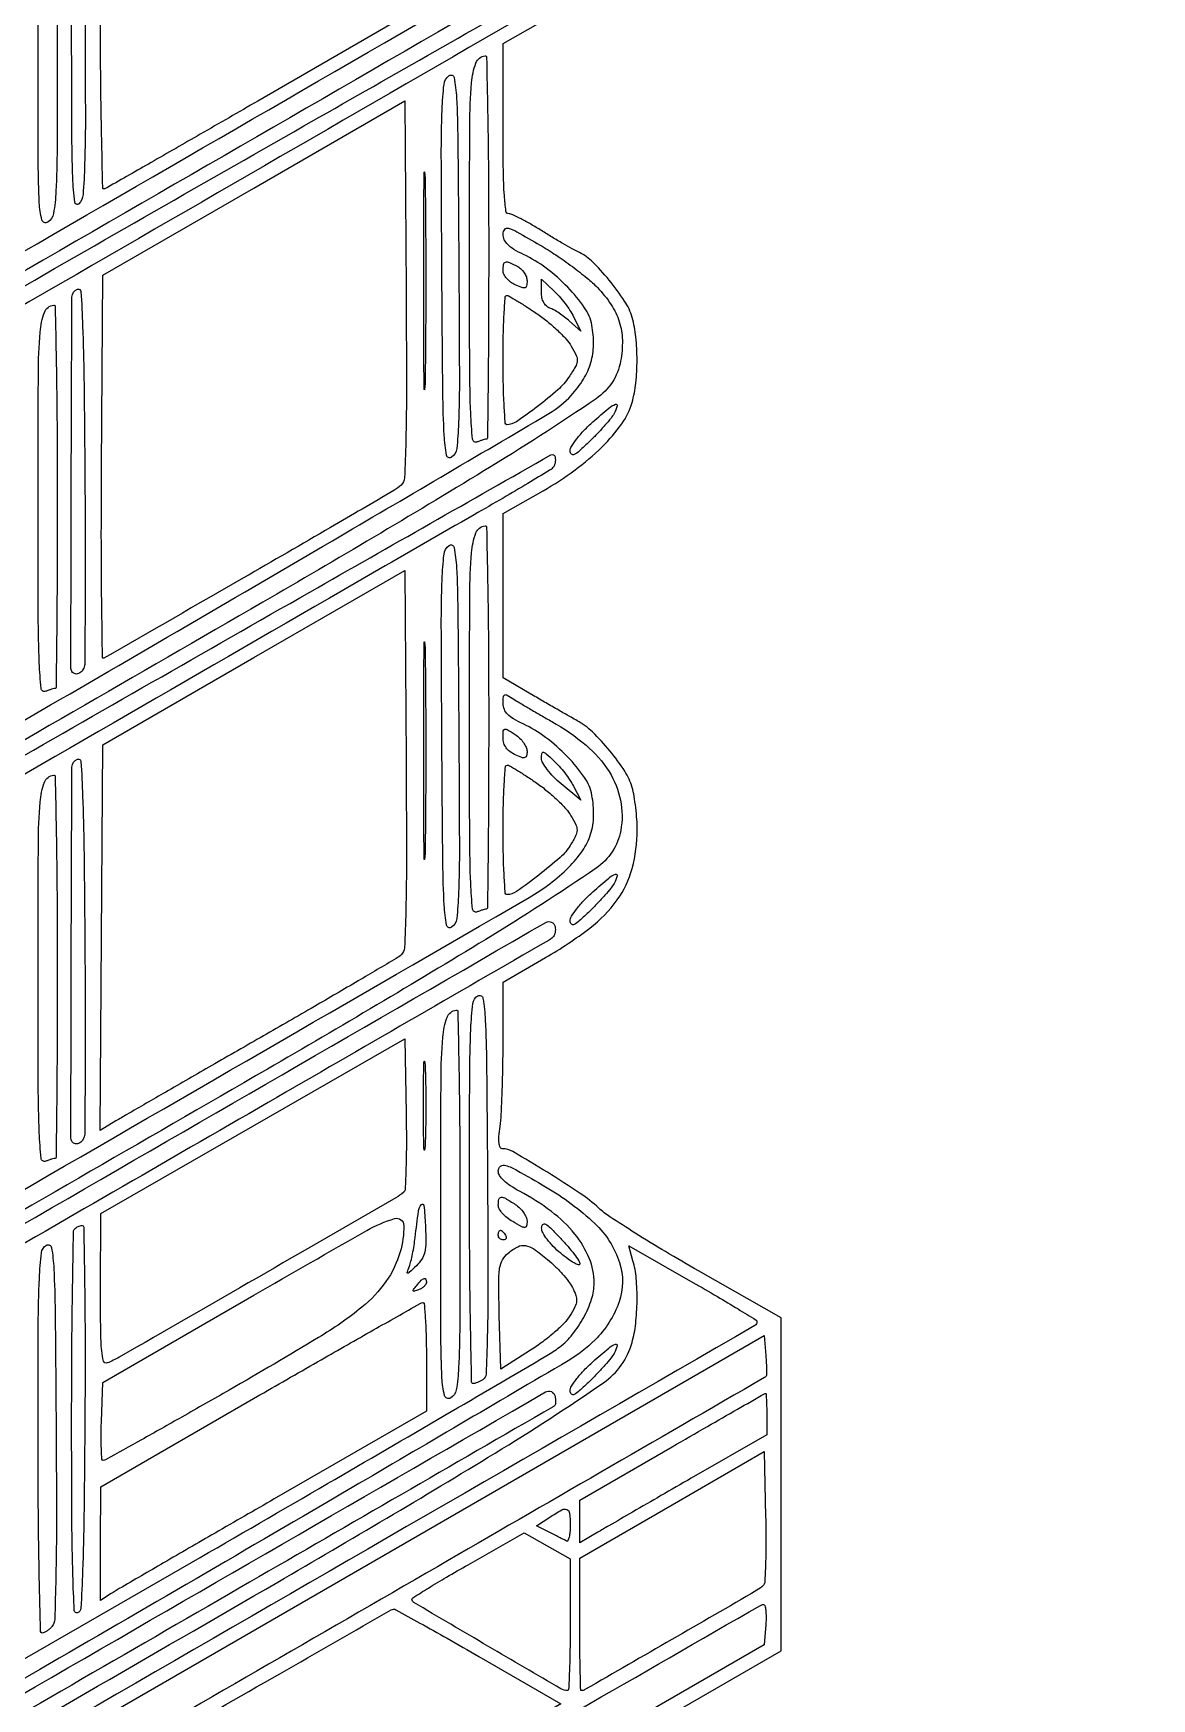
# Model space of a CAD drawing. Header units: millimetres. Extents: x -300689 to 10556, y -104928 to 107291.
# Drawn here: x -20600.46 to -20572.52, y 28104.81 to 28146.4 of the extents above; entities that cross this region are included whole.
import ezdxf

# ---------------------------------------------------------------- set-up
doc = ezdxf.new("R2010")
doc.units = ezdxf.units.MM
doc.layers.add('Слой1', color=7, linetype='Continuous')

msp = doc.modelspace()

# ---------------------------------------------------------------- linework, layer by layer
for points in [[(-20641.117, 28080.8086, 0.020593), (-20640.5576, 28081.0997, 0.00005), (-20632.7293, 28085.5928, 0.000326), (-20623.9081, 28090.6647, 0.000203), (-20613.5722, 28096.622, 0.000241), (-20594.3498, 28107.724, 0.005611), (-20588.9236, 28110.9432, 0.014645), (-20586.2123, 28112.704, 0.175448), (-20585.5005, 28113.7048, 0.040251), (-20585.409, 28114.1798, 0.024521), (-20585.3742, 28114.7505, 0.024626), (-20585.3952, 28115.3106, 0.048201), (-20585.4763, 28115.7491), (-20585.5839, 28116.1243), (-20583.9828, 28115.2094, -0.002778), (-20583.3687, 28114.854, -0.004501), (-20582.8509, 28114.5442, -0.000966), (-20582.4012, 28114.2683, -0.246265), (-20582.3782, 28114.2295, -0.282169), (-20582.4325, 28114.1294, -0.000002), (-20613.3603, 28096.2746, -0.000003), (-20644.2434, 28078.4459, -0.131641)], [(-20587.7542, 28175.7718, 0.000003), (-20607.9888, 28187.4736, 0.000096)], [(-20638.4823, 28147.8892, -0.001266), (-20641.5548, 28146.1271, -0.004672), (-20643.5088, 28145.0372, -0.001768), (-20644.9459, 28144.2597, -0.259879), (-20645.129, 28144.2627, 0.000291), (-20645.2752, 28144.3472), (-20650.6471, 28147.4477, 0.000002), (-20656.6119, 28150.8904, 0.000001), (-20663.6617, 28154.9592, -0.000248)], [(-20689.8745, 28164.198, -0.000006), (-20683.9242, 28160.766, -0.000031), (-20677.169, 28156.8691, -0.000019), (-20669.2829, 28152.3188, -0.000392), (-20659.5043, 28146.6657, -0.001527), (-20653.4663, 28143.1442, -0.000198), (-20648.9385, 28140.4824, -0.265741), (-20648.8415, 28140.3128, -0.023898), (-20648.8454, 28140.2323, -0.038107), (-20648.8571, 28140.1645, -0.044584), (-20648.8741, 28140.116, -0.294239), (-20648.8947, 28140.1028, -0.131394), (-20648.9355, 28140.1137, -0.000002), (-20655.0642, 28143.6439, -0.000172), (-20661.8146, 28147.5352, -0.000103), (-20669.8228, 28152.1575, 0.000222)], [(-20638.4022, 28200.4957, 0.000038), (-20664.8129, 28185.2223, 0.00002), (-20691.5301, 28169.7674, 0.057545)], [(-20641.6559, 28129.088, 0.015184), (-20639.3331, 28130.3393, 0.000062), (-20613.9332, 28145.0376, 0.000017), (-20587.7607, 28160.1886, 0.057807)], [(-20587.479, 28176.4944, 0.00006), (-20608.4934, 28188.6186, 0.00002), (-20629.8769, 28200.9513, 0.131525)], [(-20587.4386, 28159.8724, -0.000019), (-20614.101, 28144.4771, -0.000018), (-20640.7724, 28129.0791, -0.037469)], [(-20639.2337, 28199.1302, -0.000008), (-20646.5784, 28194.8909, -0.000025)], [(-20650.8381, 28147.1502, -0.000004), (-20645.423, 28144.0159, -0.063314)], [(-20608.3335, 28188.1395, -0.000029), (-20587.4622, 28176.0771, -0.036454)], [(-20690.9627, 28169.7627, -0.000044), (-20664.2631, 28185.1528, -0.000051), (-20637.6339, 28200.4955, -0.049234)], [(-20690.1541, 28165.2161, 0.000032), (-20669.1298, 28153.0994, 0.000025), (-20647.999, 28140.9245, 0.038391), (-20647.2128, 28140.5486, 0.059118), (-20646.0825, 28140.2587, 0.03457), (-20644.6855, 28140.1693, 0.034553), (-20643.2877, 28140.2734, 0.058482), (-20642.1545, 28140.5752, 0.035846), (-20641.7213, 28140.7838, 0.00005), (-20633.8271, 28145.3087, 0.000426), (-20624.984, 28150.3889, 0.000263)], [(-20642.188, 28117.1251, 0.033948), (-20640.57, 28117.9185, 0.000061), (-20614.4214, 28133.0256, 0.000034), (-20587.9596, 28148.3204, 0.060489)], [(-20587.8835, 28147.8585, -0.0001), (-20614.1941, 28132.6656, -0.00011), (-20640.4408, 28117.5242, -0.054629), (-20642.196, 28116.7532, -0.05057)], [(-20641.0216, 28094.2317, 0.000069), (-20614.6214, 28109.4782, 0.000052), (-20588.0699, 28124.8206, 0.063882), (-20587.0857, 28125.5713, 0.047207), (-20586.7399, 28125.9842, 0.072881), (-20586.5347, 28126.4011, 0.073921), (-20586.4595, 28126.855, 0.050073), (-20586.5032, 28127.3783, 0.106814), (-20586.687, 28127.8175, 0.039745), (-20587.1145, 28128.337, 0.038967), (-20587.6588, 28128.8192, 0.053662), (-20588.2188, 28129.1548, -0.02333), (-20588.4608, 28129.2805, -0.068096), (-20588.6089, 28129.3959, -0.098163), (-20588.6895, 28129.5198, -0.092923), (-20588.7189, 28129.6675, -0.018558), (-20588.7145, 28129.8377, -0.288846), (-20588.6818, 28129.8829, -0.231594), (-20588.6206, 28129.8785, -0.012747), (-20588.4525, 28129.7747, 0.009235), (-20588.3055, 28129.6825, 0.002331), (-20588.0628, 28129.538, 0.002378), (-20587.7839, 28129.3755, 0.002398), (-20587.5043, 28129.2162, -0.046485), (-20586.65, 28128.624, -0.077097), (-20586.0745, 28127.965, -0.091508), (-20585.788, 28127.2506, -0.096399), (-20585.7829, 28126.4946, -0.198904), (-20586.3967, 28125.5539, -0.013311), (-20589.1549, 28123.7729, -0.005623), (-20594.6106, 28120.5358, -0.000255), (-20613.4524, 28109.6539, -0.000054), (-20623.6143, 28103.7934, -0.000086)], [(-20644.2507, 28070.0039, 0.000011), (-20635.0942, 28075.2642, 0.000299)], [(-20612.9903, 28087.9961), (-20581.7759, 28106.0089), (-20581.7759, 28110.1665), (-20581.7759, 28114.324), (-20583.8418, 28115.4982, -0.005044), (-20584.6635, 28115.9762, -0.006113), (-20585.4239, 28116.4417, -0.005231), (-20586.054, 28116.8472, -0.041412), (-20586.3268, 28117.0612, 0.039546), (-20586.7921, 28117.429, 0.009648), (-20587.6158, 28117.9576, 0.005393), (-20588.4764, 28118.474, 0.1332), (-20588.7417, 28118.546, -0.297315), (-20588.7951, 28118.5808, -0.078565), (-20588.8224, 28118.6842, -0.044408), (-20588.8245, 28118.8545, -0.01498), (-20588.7982, 28119.1016, 0.020416), (-20588.7686, 28119.4103, 0.004496), (-20588.7444, 28119.9421, 0.00467), (-20588.7276, 28120.5578, 0.004476), (-20588.722, 28121.1825), (-20588.722, 28122.7078), (-20587.6603, 28123.3206, 0.031801), (-20586.5581, 28124.0538, 0.074501), (-20585.8698, 28124.7615, 0.090313), (-20585.497, 28125.5481, 0.065711), (-20585.3701, 28126.51, 0.017717), (-20585.3794, 28126.773, 0.012359), (-20585.4077, 28127.0685, 0.012486), (-20585.449, 28127.3509, 0.025159), (-20585.4982, 28127.5705, 0.077027), (-20585.6808, 28127.9743, 0.027649), (-20586.0556, 28128.4844, 0.027897), (-20586.4895, 28128.9552, 0.067266), (-20586.8698, 28129.236, -0.003836), (-20587.0219, 28129.3209, -0.000758), (-20587.2931, 28129.4757, -0.000803), (-20587.6085, 28129.6569, -0.000746), (-20587.9311, 28129.8437), (-20588.722, 28130.3031), (-20588.7212, 28132.3586), (-20588.7204, 28134.4142), (-20587.7225, 28134.98, 0.029554), (-20586.9229, 28135.498, 0.036717), (-20586.2494, 28136.0738, 0.041299), (-20585.7532, 28136.6541, 0.088758), (-20585.4991, 28137.1828, 0.041125), (-20585.406, 28137.6706, 0.026507), (-20585.3753, 28138.2456, 0.026515), (-20585.4055, 28138.8202, 0.041333), (-20585.4982, 28139.3069, 0.078358), (-20585.6847, 28139.7164, 0.026921), (-20586.0734, 28140.2413, 0.026556), (-20586.5125, 28140.7179, 0.08818), (-20586.8635, 28140.9567, -0.021419), (-20586.9967, 28141.0235, -0.004298), (-20587.2277, 28141.1544, -0.004534), (-20587.494, 28141.3117, -0.004219), (-20587.7639, 28141.4775, 0.008973), (-20588.0271, 28141.6358, 0.011798), (-20588.2731, 28141.7701, 0.009366), (-20588.4818, 28141.8729, 0.102273), (-20588.5723, 28141.8945, -0.36663), (-20588.6499, 28141.9645, -0.016115), (-20588.6896, 28142.3539, -0.014386), (-20588.7147, 28142.968, -0.003154), (-20588.7207, 28144.0249), (-20588.7195, 28146.1507), (-20587.7926, 28146.6778, 0.022666)], [(-20614.4704, 28121.2775, 0.00027), (-20600.7547, 28129.2073, 0.00131), (-20592.9872, 28133.731, 0.0005), (-20587.5763, 28136.9085, 0.075167), (-20587.0186, 28137.3613, 0.047015), (-20586.7134, 28137.7673, 0.066321), (-20586.5297, 28138.1804, 0.067295), (-20586.4622, 28138.6225, 0.050178), (-20586.5032, 28139.1148, 0.10631), (-20586.6851, 28139.5507, 0.040515), (-20587.1053, 28140.0618, 0.039345), (-20587.646, 28140.539, 0.050709), (-20588.2128, 28140.8812, -0.023143), (-20588.4533, 28141.0089, -0.062635), (-20588.6057, 28141.127, -0.090872), (-20588.6905, 28141.2496, -0.105036), (-20588.7206, 28141.3882, -0.166928), (-20588.6802, 28141.5078, -0.309846), (-20588.587, 28141.5381, -0.056714), (-20588.3785, 28141.4497, -0.003497), (-20587.7939, 28141.1141, -0.015464), (-20587.4018, 28140.8688, -0.012074), (-20586.9913, 28140.5794, -0.012252), (-20586.6219, 28140.291, -0.028918), (-20586.3651, 28140.0542, -0.045755), (-20586.0222, 28139.627, -0.069813), (-20585.8177, 28139.1987, -0.071547), (-20585.7419, 28138.7386, -0.050798), (-20585.7842, 28138.2166, -0.200212), (-20586.3953, 28137.2793, -0.01285), (-20589.1988, 28135.4738, -0.005552), (-20594.7247, 28132.1962, -0.000255), (-20613.6939, 28121.2406, -0.000178)], [(-20632.3126, 28098.7802, -0.000017), (-20639.9855, 28094.3601, -0.004304)], [(-20601.0992, 28105.5631), (-20596.5064, 28108.2138, 0.000576), (-20593.1044, 28110.1825, 0.000895), (-20590.1751, 28111.8891, 0.00025), (-20587.6267, 28113.3816, 0.030292), (-20587.3137, 28113.5916, 0.061077), (-20586.986, 28113.9115, 0.044711), (-20586.7047, 28114.3355, 0.045662), (-20586.5105, 28114.7879, 0.078684), (-20586.4466, 28115.1918, 0.098491), (-20586.5698, 28115.8114, 0.072482), (-20586.9291, 28116.4143, 0.060787), (-20587.5146, 28116.979, 0.039539), (-20588.3084, 28117.4842, -0.023882), (-20588.5345, 28117.6183, -0.043872), (-20588.702, 28117.7513, -0.056786), (-20588.8079, 28117.8774, -0.147369), (-20588.8418, 28117.9897, -0.231922), (-20588.783, 28118.1097, -0.250059), (-20588.6553, 28118.1315, -0.048183), (-20588.3732, 28118.0065, -0.003776), (-20587.659, 28117.5966, -0.056396), (-20586.43, 28116.6791, -0.126873), (-20585.8122, 28115.7034, -0.163926), (-20585.8249, 28114.7195, -0.113258), (-20586.4246, 28113.7701, -0.062515), (-20587.0978, 28113.251, -0.000587), (-20592.4933, 28110.083, -0.001307), (-20600.2981, 28105.5401, -0.000271), (-20614.0512, 28097.5929, -0.000408)]]:
    msp.add_lwpolyline(points, format="xyb")
for points in [[(-20587.5428, 28170.7018, -0.057339), (-20587.7977, 28170.5127, -0.000003), (-20614.0584, 28155.3474, -0.000001), (-20640.394, 28140.1392, -0.131676), (-20640.5297, 28140.1028, -0.308124), (-20640.5485, 28140.1156, -0.038086), (-20640.5639, 28140.1655, -0.034381), (-20640.5746, 28140.2344, -0.021374), (-20640.5781, 28140.3162, -0.267867), (-20640.3928, 28140.6371, -0.000021), (-20614.0238, 28155.8705, -0.000019), (-20587.6365, 28171.1116, -0.499387), (-20587.4231, 28171.0208, -0.094572), (-20587.4191, 28170.9454, -0.056028), (-20587.4412, 28170.8578, -0.053318), (-20587.4843, 28170.772, -0.061522)], [(-20587.5428, 28158.9682, -0.054869), (-20587.7752, 28158.7975, -0.000003), (-20613.9682, 28143.6666, -0.000004), (-20640.1, 28128.5715, -0.03642), (-20640.4893, 28128.3829, -0.260716), (-20640.5271, 28128.3879, -0.15312), (-20640.5545, 28128.4259, -0.081653), (-20640.5658, 28128.497, -0.038429), (-20640.5582, 28128.5901, -0.225813), (-20640.3001, 28128.9653, -0.000027), (-20613.9946, 28144.1651, -0.000022), (-20587.6479, 28159.3853, -0.501297), (-20587.4231, 28159.2888, -0.092231), (-20587.4191, 28159.2119, -0.056439), (-20587.4412, 28159.1235, -0.05404), (-20587.4843, 28159.0377, -0.06364)], [(-20591.1172, 28151.6276), (-20591.1172, 28146.865), (-20594.8491, 28144.7114, -0.000339), (-20596.287, 28143.883, -0.000545), (-20597.5142, 28143.1788, -0.000083), (-20598.6041, 28142.5552, -0.035324), (-20598.6814, 28142.5179, -0.522522), (-20598.7225, 28142.5451, -0.000478), (-20598.7523, 28143.8959, -0.003322), (-20598.7746, 28145.4322, -0.001967), (-20598.7818, 28147.2651), (-20598.7818, 28152.0521), (-20595.0393, 28154.2179, -0.000914), (-20593.5981, 28155.0485, -0.001482), (-20592.3698, 28155.7484, -0.000189), (-20591.2743, 28156.3679, -0.120176), (-20591.207, 28156.3869, -0.418789), (-20591.1702, 28156.3522, -0.000351), (-20591.1436, 28154.9902, -0.00295), (-20591.1237, 28153.4536, -0.001767)], [(-20599.3194, 28142.1487, -0.628984), (-20599.4244, 28142.1855, -0.017935), (-20599.4705, 28142.8023, -0.008784), (-20599.4954, 28143.9884, -0.000872), (-20599.5004, 28146.8336, -0.001287), (-20599.494, 28149.3028, -0.006323), (-20599.4692, 28150.6968, -0.003706), (-20599.4335, 28151.6399, -0.310328), (-20599.3507, 28151.7495, -0.494292), (-20599.2669, 28151.6926, -0.00445), (-20599.2253, 28150.8181, -0.006733), (-20599.1919, 28149.4908, -0.001268), (-20599.1697, 28147.0645, -0.001091), (-20599.1578, 28144.3954, -0.008174), (-20599.1757, 28143.1301, -0.011037), (-20599.2153, 28142.3755, -0.179596)], [(-20599.8597, 28146.5986, -0.000762), (-20599.8644, 28143.5306, -0.011421), (-20599.8921, 28142.4607, -0.029985), (-20599.9526, 28141.9062, -0.214166), (-20600.0992, 28141.6875, -0.506648), (-20600.2425, 28141.7446, -0.0506), (-20600.3082, 28142.1733, -0.012132), (-20600.3347, 28143.1643, -0.00062), (-20600.3387, 28146.3792, -0.001082), (-20600.3317, 28149.6106, -0.018452), (-20600.2879, 28150.6719, -0.067774), (-20600.1798, 28151.1708, -0.286772), (-20599.9495, 28151.3508, -0.439204), (-20599.9127, 28151.3183, -0.000354), (-20599.8861, 28149.9587, -0.002957), (-20599.8661, 28148.4238, -0.001768)], [(-20587.4832, 28147.2817, -0.065364), (-20587.6141, 28147.1813, -0.000001), (-20612.7375, 28132.663, -0.000029), (-20636.255, 28119.0745, -0.002283), (-20639.96, 28116.9566, -0.003841), (-20640.3735, 28116.7269, -0.082709), (-20640.5048, 28116.6812, -0.417636), (-20640.5586, 28116.7198, -0.078356), (-20640.5588, 28116.8543, -0.224815), (-20640.4036, 28117.0822, -0.000246), (-20635.1775, 28120.1485, -0.0014), (-20627.7376, 28124.4808, -0.000258), (-20613.9914, 28132.4243, -0.000315), (-20601.6661, 28139.5279, -0.001101), (-20593.6987, 28144.0898, -0.000085), (-20587.527, 28147.6042, -0.501293), (-20587.4234, 28147.5589, -0.059959), (-20587.4151, 28147.484, -0.05073), (-20587.424, 28147.4048, -0.053032), (-20587.4476, 28147.3333, -0.090503)], [(-20589.0813, 28141.0609, -0.00098), (-20589.0849, 28139.224, -0.001634), (-20589.096, 28137.6776, -0.000108), (-20589.1108, 28136.2908, -0.411029), (-20589.1314, 28136.2705, 0.065182), (-20589.1611, 28136.2666, 0.008575), (-20589.2224, 28136.2491, 0.009838), (-20589.2947, 28136.2256, 0.008099), (-20589.3709, 28136.1978, -0.494856), (-20589.4847, 28136.268, -0.014751), (-20589.5297, 28136.9129, -0.009135), (-20589.5553, 28138.0855, -0.000892), (-20589.5603, 28140.9183, -0.001096), (-20589.5533, 28144.1169, -0.018629), (-20589.5095, 28145.1686, -0.068582), (-20589.4012, 28145.6627, -0.285696), (-20589.1711, 28145.8418, -0.439243), (-20589.1343, 28145.8094, -0.00035), (-20589.1077, 28144.4413, -0.002939), (-20589.0877, 28142.8971, -0.001757)], [(-20590.0078, 28135.8162, -0.553628), (-20590.1343, 28135.8665, -0.032141), (-20590.1932, 28136.3683, -0.010749), (-20590.2263, 28137.4311, -0.000745), (-20590.2505, 28140.4269, -0.000877), (-20590.2647, 28143.3412, -0.009901), (-20590.2454, 28144.4964, -0.019536), (-20590.1975, 28145.1296, -0.208796), (-20590.0709, 28145.3475, -0.553628), (-20589.9444, 28145.2972, -0.032141), (-20589.8855, 28144.7954, -0.010749), (-20589.8525, 28143.7326, -0.000745), (-20589.8282, 28140.7367, -0.000877), (-20589.814, 28137.8224, -0.009901), (-20589.8333, 28136.6672, -0.019536), (-20589.8812, 28136.0341, -0.208796)], [(-20591.2655, 28135.123, -0.055404), (-20591.4509, 28134.985, -0.000449), (-20593.0304, 28134.0634, -0.001187), (-20595.205, 28132.8042, -0.000312), (-20598.6934, 28130.798, -0.57183), (-20598.7304, 28130.8191, -0.000421), (-20598.7486, 28132.1733, -0.003004), (-20598.7587, 28133.7135, -0.001771), (-20598.7533, 28135.5534), (-20598.722, 28140.3612), (-20594.9495, 28142.539), (-20591.1771, 28144.7169), (-20591.1457, 28139.9904, -0.001349), (-20591.1363, 28137.5876, -0.006458), (-20591.1523, 28136.2167, -0.004813), (-20591.1837, 28135.3004, -0.196598)], [(-20590.6682, 28137.7974, -0.014828), (-20590.681, 28137.5091, -0.956842), (-20590.693, 28137.5094, -0.003012), (-20590.7012, 28138.4832, -0.0006), (-20590.7033, 28140.2225, -0.0006), (-20590.7012, 28141.9619, -0.003012), (-20590.693, 28142.9357, -0.956842), (-20590.681, 28142.936, -0.014828), (-20590.6682, 28142.6477, -0.002276), (-20590.6573, 28141.5437, -0.001336), (-20590.6538, 28140.2225, -0.001336), (-20590.6573, 28138.9014, -0.002276)], [(-20588.3549, 28140.5776, -0.069844), (-20588.2663, 28140.5129, -0.056191), (-20588.1912, 28140.4217, -0.057684), (-20588.1403, 28140.3191, -0.086582), (-20588.1232, 28140.2209, -0.043902), (-20588.1341, 28140.0967, -0.277846), (-20588.1741, 28140.0509, -0.16973), (-20588.2502, 28140.0528, -0.016571), (-20588.4226, 28140.1246, -0.05602), (-20588.5371, 28140.1931, -0.055346), (-20588.6341, 28140.2856, -0.060448), (-20588.7001, 28140.3869, -0.114691), (-20588.722, 28140.4813, -0.045139), (-20588.7082, 28140.6343, -0.291291), (-20588.6578, 28140.6886, -0.172073), (-20588.5638, 28140.6807, -0.016588)], [(-20586.9589, 28139.3243), (-20586.7754, 28138.9651), (-20587.0601, 28139.2167, 0.019042), (-20587.1844, 28139.3184, 0.016293), (-20587.3227, 28139.4161, 0.016599), (-20587.4543, 28139.4966, 0.044228), (-20587.5543, 28139.5423, -0.104946), (-20587.641, 28139.5952, -0.082329), (-20587.7078, 28139.6832, -0.070867), (-20587.7498, 28139.8008, -0.050466), (-20587.7639, 28139.9403), (-20587.7639, 28140.2643), (-20587.4531, 28139.974, -0.026015), (-20587.3208, 28139.8367, -0.016234), (-20587.1798, 28139.6634, -0.016282), (-20587.0515, 28139.483, -0.028283)], [(-20599.1958, 28130.5522, -0.066214), (-20599.227, 28130.4948, -0.062142), (-20599.2727, 28130.4463, -0.066522), (-20599.3254, 28130.4134, -0.106899), (-20599.3769, 28130.4022, -0.414464), (-20599.5184, 28130.5439, -0.000467), (-20599.5101, 28135.1832, -0.000492), (-20599.493, 28139.8166, -0.321482), (-20599.3507, 28140.013, -0.494026), (-20599.2669, 28139.9562, -0.00455), (-20599.2253, 28139.0925, -0.006812), (-20599.1919, 28137.7804, -0.001284), (-20599.1696, 28135.3825, -0.00117), (-20599.1618, 28133.5775, -0.00186), (-20599.1644, 28132.0329, -0.000381), (-20599.1728, 28130.6741, -0.090109)], [(-20587.8884, 28139.4105, -0.020591), (-20587.6223, 28139.2127, -0.018526), (-20587.3635, 28138.9869, -0.018912), (-20587.1466, 28138.7671, -0.054083), (-20587.0198, 28138.5941, -0.0216), (-20586.895, 28138.3552, -0.129262), (-20586.8699, 28138.2183, -0.114229), (-20586.9136, 28138.0787, -0.015241), (-20587.079, 28137.8157, -0.06388), (-20587.354, 28137.5018, -0.0178), (-20587.8599, 28137.0859, -0.013418), (-20588.3869, 28136.705, -0.150849), (-20588.6308, 28136.6297, -0.394242), (-20588.6676, 28136.6641, -0.00308), (-20588.6952, 28137.1047, -0.008799), (-20588.7154, 28137.6266, -0.005287), (-20588.722, 28138.2465, -0.005208), (-20588.7155, 28138.8662, -0.008698), (-20588.6956, 28139.3873, -0.003015), (-20588.6685, 28139.8271, -0.406318), (-20588.6322, 28139.8596, -0.121588), (-20588.5735, 28139.8426, -0.004649), (-20588.3767, 28139.7262, -0.008096), (-20588.1455, 28139.5814, -0.005592)], [(-20599.8597, 28134.8333, -0.00098), (-20599.8633, 28132.9965, -0.001634), (-20599.8744, 28131.4501, -0.000108), (-20599.8892, 28130.0633, -0.411029), (-20599.9098, 28130.0429, 0.065182), (-20599.9395, 28130.0391, 0.008575), (-20600.0008, 28130.0216, 0.009838), (-20600.0731, 28129.9981, 0.008099), (-20600.1493, 28129.9703, -0.494856), (-20600.2631, 28130.0404, -0.014751), (-20600.3081, 28130.6853, -0.009135), (-20600.3337, 28131.858, -0.000892), (-20600.3387, 28134.6908, -0.001096), (-20600.3317, 28137.8894, -0.018629), (-20600.2879, 28138.9411, -0.068582), (-20600.1796, 28139.4352, -0.285696), (-20599.9495, 28139.6143, -0.439243), (-20599.9127, 28139.5819, -0.00035), (-20599.8861, 28138.2138, -0.002939), (-20599.8661, 28136.6696, -0.001757)], [(-20585.9483, 28136.9095, -0.045185), (-20586.0249, 28136.7952, -0.010045), (-20586.1766, 28136.6151, -0.010355), (-20586.361, 28136.4136, -0.009825), (-20586.5568, 28136.2162, -0.007975), (-20586.817, 28135.972, -0.067928), (-20586.9487, 28135.8815, -0.329291), (-20587.0142, 28135.8928, -0.193579), (-20587.0454, 28135.9702, -0.141009), (-20587.0113, 28136.0886, -0.025364), (-20586.8783, 28136.2785, -0.025594), (-20586.6943, 28136.4913, -0.020691), (-20586.4765, 28136.7005, -0.006365), (-20586.0819, 28137.0405, -0.080603), (-20585.914, 28137.1406, -0.625509), (-20585.8693, 28137.0997, -0.052866)], [(-20587.4832, 28135.5479, -0.057816), (-20587.5664, 28135.4838, -0.000846), (-20588.0999, 28135.1648, -0.002305), (-20588.7218, 28134.7982, -0.001518), (-20589.4406, 28134.3819, 0.00035), (-20591.981, 28132.9183, 0.000002), (-20615.042, 28119.6107, 0.000001), (-20638.561, 28106.0385, 0.000602), (-20640.0797, 28105.1596), (-20640.5994, 28104.8581), (-20640.5588, 28105.1221, -0.225443), (-20640.3995, 28105.357, -0.000272), (-20635.2813, 28108.3612, -0.00144), (-20627.9143, 28112.6517, -0.000251), (-20613.9914, 28120.6972, -0.000305), (-20601.4395, 28127.9319, -0.001146), (-20593.5499, 28132.4488, -0.000098), (-20587.5312, 28135.8748, -0.503104), (-20587.4234, 28135.8273, -0.058171), (-20587.4151, 28135.7507, -0.050615), (-20587.424, 28135.6705, -0.053301), (-20587.4475, 28135.5988, -0.094025)], [(-20589.0813, 28129.3244, -0.00098), (-20589.0849, 28127.4875, -0.001634), (-20589.096, 28125.9412, -0.000108), (-20589.1108, 28124.5543, -0.411029), (-20589.1314, 28124.534, 0.065182), (-20589.1611, 28124.5301, 0.008575), (-20589.2224, 28124.5126, 0.009838), (-20589.2947, 28124.4891, 0.008099), (-20589.3709, 28124.4613, -0.494856), (-20589.4847, 28124.5315, -0.014751), (-20589.5297, 28125.1764, -0.009135), (-20589.5553, 28126.349, -0.000892), (-20589.5603, 28129.1818, -0.001096), (-20589.5533, 28132.3804, -0.018629), (-20589.5095, 28133.4322, -0.068582), (-20589.4012, 28133.9262, -0.285696), (-20589.1711, 28134.1053, -0.439243), (-20589.1343, 28134.0729, -0.00035), (-20589.1077, 28132.7048, -0.002939), (-20589.0877, 28131.1606, -0.001757)], [(-20590.0078, 28124.0797, -0.553628), (-20590.1343, 28124.13, -0.032141), (-20590.1932, 28124.6318, -0.010749), (-20590.2263, 28125.6946, -0.000745), (-20590.2505, 28128.6905, -0.000877), (-20590.2647, 28131.6047, -0.009901), (-20590.2454, 28132.7599, -0.019536), (-20590.1975, 28133.3931, -0.208796), (-20590.0709, 28133.611, -0.553628), (-20589.9444, 28133.5607, -0.032141), (-20589.8855, 28133.0589, -0.010749), (-20589.8525, 28131.9961, -0.000745), (-20589.8282, 28129.0002, -0.000877), (-20589.814, 28126.0859, -0.009901), (-20589.8333, 28124.9308, -0.019536), (-20589.8812, 28124.2976, -0.208796)], [(-20591.2655, 28123.3906, -0.050531), (-20591.3901, 28123.2989, -0.000507), (-20592.3397, 28122.7391, -0.00165), (-20593.4368, 28122.0987, -0.001069), (-20594.71, 28121.3648, 0.000253), (-20596.0001, 28120.624, 0.000356), (-20597.1507, 28119.9613, 0.000208), (-20598.1206, 28119.4013, 0.004858), (-20598.394, 28119.2398), (-20598.7846, 28119.0038), (-20598.7533, 28123.8186), (-20598.722, 28128.6334), (-20594.9495, 28130.812), (-20591.1771, 28132.9906), (-20591.1457, 28128.259, -0.001345), (-20591.1363, 28125.8525, -0.006459), (-20591.1523, 28124.4815, -0.004769), (-20591.1836, 28123.5649, -0.200499)], [(-20590.6682, 28126.0609, -0.014828), (-20590.681, 28125.7726, -0.956842), (-20590.693, 28125.7729, -0.003012), (-20590.7012, 28126.7468, -0.0006), (-20590.7033, 28128.4861, -0.0006), (-20590.7012, 28130.2254, -0.003012), (-20590.693, 28131.1992, -0.956842), (-20590.681, 28131.1995, -0.014828), (-20590.6682, 28130.9112, -0.002276), (-20590.6573, 28129.8072, -0.001336), (-20590.6538, 28128.4861, -0.001336), (-20590.6573, 28127.1649, -0.002276)], [(-20588.1232, 28128.4749, -0.048899), (-20588.1347, 28128.3579, -0.280339), (-20588.175, 28128.3139, -0.162336), (-20588.2518, 28128.317, -0.016467), (-20588.4226, 28128.3881, -0.054936), (-20588.5519, 28128.4651, -0.076075), (-20588.6459, 28128.5617, -0.08134), (-20588.7025, 28128.6766, -0.073981), (-20588.722, 28128.8075, -0.018417), (-20588.7156, 28128.9825, -0.31347), (-20588.6811, 28129.025, -0.209289), (-20588.6171, 28129.0166, -0.009215), (-20588.4226, 28128.8942, -0.047245), (-20588.3081, 28128.8026, -0.045503), (-20588.2112, 28128.6901, -0.049036), (-20588.1447, 28128.5745, -0.10641)], [(-20599.1958, 28118.8157, -0.066214), (-20599.227, 28118.7584, -0.062142), (-20599.2727, 28118.7098, -0.066522), (-20599.3254, 28118.6769, -0.106899), (-20599.3769, 28118.6657, -0.414464), (-20599.5184, 28118.8074, -0.000467), (-20599.5101, 28123.4467, -0.000492), (-20599.493, 28128.0801, -0.321482), (-20599.3507, 28128.2765, -0.494026), (-20599.2669, 28128.2197, -0.00455), (-20599.2253, 28127.356, -0.006812), (-20599.1919, 28126.0439, -0.001284), (-20599.1696, 28123.646, -0.00117), (-20599.1618, 28121.841, -0.00186), (-20599.1644, 28120.2965, -0.000381), (-20599.1728, 28118.9376, -0.090109)], [(-20586.9625, 28127.6013), (-20586.7826, 28127.2554), (-20587.2711, 28127.6612, -0.025436), (-20587.4583, 28127.8334, -0.029761), (-20587.6167, 28128.0154, -0.030916), (-20587.7298, 28128.1824, -0.131746), (-20587.7618, 28128.2974, -0.041119), (-20587.7528, 28128.4206, -0.424983), (-20587.7153, 28128.4469, -0.134148), (-20587.6454, 28128.4124, -0.006588), (-20587.4531, 28128.2375, -0.024776), (-20587.321, 28128.1012, -0.01584), (-20587.1808, 28127.9308, -0.015916), (-20587.0537, 28127.7547, -0.028434)], [(-20599.8597, 28123.0969, -0.00098), (-20599.8633, 28121.26, -0.001634), (-20599.8744, 28119.7136, -0.000108), (-20599.8892, 28118.3268, -0.411029), (-20599.9098, 28118.3065, 0.065182), (-20599.9395, 28118.3026, 0.008575), (-20600.0008, 28118.2851, 0.009838), (-20600.0731, 28118.2616, 0.008099), (-20600.1493, 28118.2338, -0.494856), (-20600.2631, 28118.304, -0.014751), (-20600.3081, 28118.9489, -0.009135), (-20600.3337, 28120.1215, -0.000892), (-20600.3387, 28122.9543, -0.001096), (-20600.3317, 28126.1529, -0.018629), (-20600.2879, 28127.2046, -0.068582), (-20600.1796, 28127.6987, -0.285696), (-20599.9495, 28127.8778, -0.439243), (-20599.9127, 28127.8454, -0.00035), (-20599.8861, 28126.4773, -0.002939), (-20599.8661, 28124.9331, -0.001757)], [(-20587.8808, 28127.6777, -0.019754), (-20587.6192, 28127.479, -0.017803), (-20587.3646, 28127.2536, -0.018151), (-20587.1509, 28127.0352, -0.052456), (-20587.0258, 28126.8648, -0.020748), (-20586.9037, 28126.6341, -0.117646), (-20586.8748, 28126.4991, -0.11289), (-20586.9092, 28126.3629, -0.018424), (-20587.0429, 28126.1237, -0.075455), (-20587.296, 28125.8213, -0.015969), (-20587.8274, 28125.3817, -0.012112), (-20588.3852, 28124.9706, -0.153911), (-20588.6306, 28124.8933, -0.394184), (-20588.6675, 28124.9277, -0.003095), (-20588.6951, 28125.3682, -0.008821), (-20588.7154, 28125.8901, -0.0053), (-20588.722, 28126.51, -0.005758), (-20588.7149, 28127.13, -0.009579), (-20588.6928, 28127.6519, -0.00364), (-20588.6627, 28128.0897, -0.392152), (-20588.6227, 28128.1268, -0.130804), (-20588.559, 28128.1098, -0.006019), (-20588.3638, 28127.9949, -0.009662), (-20588.1342, 28127.8497, -0.006749)], [(-20585.9483, 28125.173, -0.045185), (-20586.0249, 28125.0587, -0.010045), (-20586.1766, 28124.8787, -0.010355), (-20586.361, 28124.6771, -0.009825), (-20586.5568, 28124.4797, -0.007975), (-20586.817, 28124.2355, -0.067928), (-20586.9487, 28124.1451, -0.329291), (-20587.0142, 28124.1563, -0.193579), (-20587.0454, 28124.2337, -0.141009), (-20587.0113, 28124.3522, -0.025364), (-20586.8783, 28124.5421, -0.025594), (-20586.6943, 28124.7548, -0.020691), (-20586.4765, 28124.964, -0.006365), (-20586.0819, 28125.304, -0.080603), (-20585.914, 28125.4041, -0.625509), (-20585.8693, 28125.3632, -0.052866)], [(-20587.4832, 28123.8222, -0.047463), (-20587.5721, 28123.7589, -0.000004), (-20594.5905, 28119.7021, -0.000142), (-20602.345, 28115.2229, -0.000086), (-20611.5363, 28109.9194, 0.000003), (-20620.8985, 28104.5193, 0.000004), (-20629.2024, 28099.7294, 0.000002), (-20636.2324, 28095.6743, 0.000061), (-20638.0415, 28094.6304, -0.002232), (-20639.4142, 28093.8463, -0.01552), (-20640.0989, 28093.4868, -0.034419), (-20640.472, 28093.3362, -0.558334), (-20640.5565, 28093.4079, -0.227738), (-20640.2902, 28093.7979, -0.000029), (-20613.9934, 28108.9881, -0.000024), (-20587.6558, 28124.1981, -0.506907), (-20587.4234, 28124.0958, -0.056101), (-20587.4151, 28124.0181, -0.05234), (-20587.424, 28123.9387, -0.056166), (-20587.4475, 28123.8693, -0.10464)], [(-20589.2296, 28112.7773, -0.023102), (-20589.294, 28112.7405, -0.021952), (-20589.3627, 28112.709, -0.022515), (-20589.4258, 28112.6867, -0.068852), (-20589.4705, 28112.6796, -0.414286), (-20589.5073, 28112.7149, -0.000347), (-20589.5339, 28114.0837, -0.002935), (-20589.5539, 28115.6277, -0.001759), (-20589.5603, 28117.4622, -0.000881), (-20589.5552, 28120.3733, -0.009802), (-20589.5283, 28121.5344, -0.018129), (-20589.4778, 28122.1734, -0.240809), (-20589.3507, 28122.364, -0.521803), (-20589.2237, 28122.3024, -0.026508), (-20589.1672, 28121.7628, -0.010443), (-20589.134, 28120.6725, -0.000766), (-20589.1098, 28117.6773, -0.001296), (-20589.1002, 28115.2232, -0.006442), (-20589.1161, 28113.8441, -0.004327), (-20589.1467, 28112.921, -0.245626)], [(-20589.7998, 28117.2328, -0.000748), (-20589.8045, 28114.1419, -0.011428), (-20589.8321, 28113.0736, -0.029999), (-20589.8922, 28112.5229, -0.231703), (-20590.0394, 28112.3185, -0.490489), (-20590.1838, 28112.3831, -0.046887), (-20590.2483, 28112.8262, -0.012058), (-20590.2748, 28113.8247, -0.000628), (-20590.2789, 28117.0348, -0.001082), (-20590.2719, 28120.2684, -0.01844), (-20590.2281, 28121.3303, -0.06772), (-20590.12, 28121.8295, -0.286843), (-20589.8897, 28122.0096, -0.439237), (-20589.8529, 28121.9771, -0.000351), (-20589.8262, 28120.6103, -0.002942), (-20589.8063, 28119.0675, -0.001759)], [(-20591.2039, 28117.4611, -0.054805), (-20591.3981, 28117.3189, -0.000099), (-20594.8727, 28115.3177, -0.000139), (-20598.3114, 28113.3394, -0.038862), (-20598.6129, 28113.196, -0.441277), (-20598.702, 28113.2406, -0.046503), (-20598.7493, 28113.4978, -0.020131), (-20598.7737, 28113.9965, -0.002808), (-20598.7767, 28115.0302), (-20598.7715, 28116.9292), (-20594.9743, 28119.1092), (-20591.1771, 28121.2891), (-20591.144, 28119.4177, -0.004717), (-20591.138, 28118.6943, -0.007351), (-20591.1479, 28118.071, -0.002837), (-20591.1672, 28117.5399, -0.199361)], [(-20590.6688, 28118.6358, -0.041169), (-20590.6835, 28118.5173, -0.883896), (-20590.6973, 28118.5185, -0.008506), (-20590.7068, 28118.9153, -0.001698), (-20590.7092, 28119.6238, -0.001698), (-20590.7068, 28120.3324, -0.008506), (-20590.6973, 28120.7292, -0.883896), (-20590.6835, 28120.7303, -0.041169), (-20590.6688, 28120.6118, -0.006428), (-20590.6562, 28120.1621, -0.003776), (-20590.6522, 28119.6238, -0.003776), (-20590.6562, 28119.0856, -0.006428)], [(-20588.4184, 28117.155, -0.047273), (-20588.3055, 28117.0647, -0.045515), (-20588.2099, 28116.9537, -0.049045), (-20588.1444, 28116.8397, -0.106361), (-20588.1232, 28116.7414, -0.043347), (-20588.134, 28116.6168, -0.351616), (-20588.1742, 28116.5815, -0.134346), (-20588.253, 28116.5993, -0.007053), (-20588.4817, 28116.7252, -0.04052), (-20588.619, 28116.8188, -0.044085), (-20588.7352, 28116.9309, -0.048687), (-20588.8156, 28117.044, -0.129984), (-20588.841, 28117.1388, -0.054481), (-20588.8251, 28117.289, -0.342096), (-20588.7698, 28117.3354, -0.144271), (-20588.6652, 28117.3089, -0.011286)], [(-20590.8881, 28115.6214, -0.002468), (-20591.0665, 28115.4538, -0.175405), (-20591.1033, 28115.4381, -0.530299), (-20591.1171, 28115.4562, -0.007169), (-20591.0622, 28115.6119, 0.029194), (-20591.0244, 28115.7361, 0.009753), (-20590.9835, 28115.9217, 0.009669), (-20590.9461, 28116.1295, 0.010885), (-20590.9183, 28116.3304, -0.005498), (-20590.8348, 28116.9877, -0.139075), (-20590.7627, 28117.1519, -0.668278), (-20590.6988, 28117.1322, -0.01154), (-20590.6633, 28116.6394, -0.011544), (-20590.6521, 28116.2073, -0.055068), (-20590.6785, 28115.9621, -0.088209), (-20590.7511, 28115.7873, -0.060613)], [(-20599.1697, 28111.8194, -0.001327), (-20599.1919, 28109.393, -0.006352), (-20599.2259, 28108.009, -0.003667), (-20599.2678, 28107.0681, -0.3086), (-20599.3507, 28106.9592, -0.496401), (-20599.4342, 28107.0163, -0.004425), (-20599.4698, 28107.8955, -0.006669), (-20599.4943, 28109.2328, -0.00124), (-20599.5004, 28111.6897, -0.001564), (-20599.4947, 28113.5282, -0.002543), (-20599.477, 28115.0894, -0.000368), (-20599.4532, 28116.4732, -0.194265), (-20599.4206, 28116.55, -0.053983), (-20599.3826, 28116.5806, -0.03858), (-20599.3345, 28116.6064, -0.039122), (-20599.2841, 28116.624, -0.064847), (-20599.2396, 28116.6298, -0.409458), (-20599.1984, 28116.5894, -0.000435), (-20599.1773, 28115.2168, -0.003287), (-20599.165, 28113.664, -0.00197)], [(-20591.2924, 28115.9688, -0.083298), (-20591.6496, 28115.2276, -0.069159), (-20592.2492, 28114.5884, -0.034328), (-20593.3323, 28113.8304, -0.005477), (-20595.5641, 28112.5196, -0.001038), (-20596.7466, 28111.8456, -0.001681), (-20597.7552, 28111.278, -0.000229), (-20598.6536, 28110.7769, -0.127766), (-20598.7126, 28110.7616, -0.393764), (-20598.7432, 28110.7901, -0.006272), (-20598.7581, 28111.0479, -0.012645), (-20598.7644, 28111.3625, -0.007583), (-20598.7567, 28111.7362), (-20598.722, 28112.7107), (-20594.9495, 28114.8878, -0.001603), (-20592.1233, 28116.5068, -0.057469), (-20591.4307, 28116.8015, -0.497161), (-20591.2021, 28116.6329, -0.074033)], [(-20588.6621, 28116.3903, -0.082592), (-20588.6434, 28116.3445, -0.161196), (-20588.6471, 28116.3057, -0.182303), (-20588.6724, 28116.2799, -0.108972), (-20588.7149, 28116.2705, -0.093332), (-20588.7633, 28116.2797, -0.09642), (-20588.8045, 28116.3057, -0.099167), (-20588.8321, 28116.3446, -0.105053), (-20588.8418, 28116.3903, -0.042167), (-20588.8379, 28116.4362, -0.061769), (-20588.8262, 28116.4749, -0.081139), (-20588.8091, 28116.5011, -0.210953), (-20588.789, 28116.5101, -0.151918), (-20588.7637, 28116.5022, -0.038439), (-20588.7299, 28116.4749, -0.035638), (-20588.6943, 28116.4361, -0.029505)], [(-20586.8058, 28115.6696, -0.51127), (-20586.8384, 28115.6461, -0.04684), (-20586.9459, 28115.6933, -0.031181), (-20587.0996, 28115.7917, -0.015345), (-20587.2827, 28115.9344, -0.026756), (-20587.4671, 28116.105, -0.031987), (-20587.6208, 28116.285, -0.034192), (-20587.7282, 28116.4508, -0.128116), (-20587.7588, 28116.5699, -0.172855), (-20587.7288, 28116.6531, -0.362078), (-20587.6657, 28116.6651, -0.069541), (-20587.5393, 28116.5698, -0.007404), (-20587.2819, 28116.3051, -0.01204), (-20587.0996, 28116.1024, -0.016368), (-20586.9457, 28115.9104, -0.01326), (-20586.8289, 28115.7456, -0.148548)], [(-20599.9927, 28106.6139, -0.034522), (-20600.0524, 28106.5512, -0.035854), (-20600.1195, 28106.4983, -0.038353), (-20600.1839, 28106.4614, -0.111293), (-20600.2336, 28106.4502, -0.407218), (-20600.2771, 28106.4927, -0.000495), (-20600.3081, 28107.8432, -0.003474), (-20600.3313, 28109.3839, -0.002016), (-20600.3387, 28111.2347, -0.000881), (-20600.3336, 28114.1457, -0.009802), (-20600.3067, 28115.3068, -0.018129), (-20600.2562, 28115.9459, -0.240809), (-20600.1291, 28116.1364, -0.520665), (-20600.0023, 28116.0752, -0.027221), (-20599.9456, 28115.5447, -0.010592), (-20599.9124, 28114.4694, -0.000777), (-20599.8882, 28111.5156, -0.001557), (-20599.8804, 28109.2791, -0.005424), (-20599.8955, 28107.8346, -0.003038), (-20599.924, 28106.7947, -0.166324)], [(-20587.6091, 28115.7807, -0.021521), (-20587.4247, 28115.615, -0.017615), (-20587.2421, 28115.4228, -0.017969), (-20587.0865, 28115.234, -0.043974), (-20586.9902, 28115.082, -0.033173), (-20586.9043, 28114.8849, -0.108506), (-20586.8861, 28114.7446, -0.093775), (-20586.9274, 28114.5983, -0.021165), (-20587.0527, 28114.3711, -0.057971), (-20587.1922, 28114.1922, -0.018853), (-20587.4367, 28113.962, -0.018507), (-20587.73, 28113.7247, -0.019822), (-20588.0335, 28113.5154), (-20588.7819, 28113.0419), (-20588.8165, 28114.3868, -0.00413), (-20588.8309, 28115.206, -0.037928), (-20588.8072, 28115.5608, -0.092104), (-20588.7358, 28115.7721, -0.094752), (-20588.5937, 28115.9412, -0.051789), (-20588.3532, 28116.0986, -0.160798), (-20588.1643, 28116.1286, -0.112921), (-20587.9538, 28116.043, -0.019511)], [(-20590.6382, 28115.2055, -0.148172), (-20590.6522, 28115.1591, -0.058677), (-20590.6959, 28115.1078, -0.05126), (-20590.7595, 28115.0599, -0.0442), (-20590.8347, 28115.0231, -0.012731), (-20590.9426, 28114.9849, -0.389672), (-20590.9664, 28114.9958, -0.27071), (-20590.9624, 28115.0271, -0.008807), (-20590.88, 28115.1301, -0.017238), (-20590.7643, 28115.2601, -0.127361), (-20590.6944, 28115.3035, -0.389178), (-20590.6537, 28115.2843, -0.097466)], [(-20590.6382, 28113.3513), (-20590.6382, 28111.989), (-20594.4405, 28109.7995, 0.000356), (-20595.9172, 28108.9478, 0.000534), (-20597.2051, 28108.2019, 0.000213), (-20598.3094, 28107.5601, 0.011952), (-20598.5124, 28107.4355), (-20598.7818, 28107.261), (-20598.7784, 28108.682), (-20598.775, 28110.1029), (-20594.7964, 28112.3973, -0.00072), (-20593.2646, 28113.2777, -0.001169), (-20591.9601, 28114.0209, -0.000141), (-20590.7956, 28114.6804, -0.098579), (-20590.728, 28114.7027, -0.425462), (-20590.6918, 28114.6733, -0.004326), (-20590.6645, 28114.3102, -0.01041), (-20590.6446, 28113.873, -0.006183)], [(-20582.1576, 28112.8563, -0.060638), (-20582.1916, 28112.8308, -0.000001), (-20590.3633, 28108.1085, -0.000061), (-20599.3599, 28102.9111, -0.000036), (-20610.0393, 28096.7443, 0.000011), (-20620.9374, 28090.4519, 0.000015), (-20630.6365, 28084.8511, 0.000009), (-20638.8301, 28080.1191, 0.000223), (-20641.0571, 28078.8316), (-20644.2308, 28076.9949), (-20644.2682, 28077.4836, -0.010054), (-20644.279, 28077.6744, -0.014561), (-20644.2802, 28077.8432, -0.010115), (-20644.2743, 28077.9818, -0.182729), (-20644.2564, 28078.0215, -0.065401), (-20644.2113, 28078.0562, -0.000001), (-20635.1136, 28083.3156, -0.000078), (-20625.0937, 28089.106, -0.000047), (-20613.2011, 28095.9747), (-20582.1951, 28113.8785), (-20582.1576, 28113.3854, -0.007561), (-20582.146, 28113.1938, -0.011384), (-20582.1422, 28113.0266, -0.006372), (-20582.144, 28112.8873, -0.197266)], [(-20585.9483, 28113.4365, -0.045185), (-20586.0249, 28113.3222, -0.010045), (-20586.1766, 28113.1422, -0.010355), (-20586.361, 28112.9406, -0.009825), (-20586.5568, 28112.7433, -0.007975), (-20586.817, 28112.4991, -0.067928), (-20586.9487, 28112.4086, -0.329291), (-20587.0142, 28112.4198, -0.193579), (-20587.0454, 28112.4973, -0.141009), (-20587.0113, 28112.6157, -0.025364), (-20586.8783, 28112.8056, -0.025594), (-20586.6943, 28113.0183, -0.020691), (-20586.4765, 28113.2275, -0.006365), (-20586.0819, 28113.5675, -0.080603), (-20585.914, 28113.6676, -0.625509), (-20585.8693, 28113.6267, -0.052866)], [(-20587.4282, 28112.1352, -0.065439), (-20587.4692, 28112.1038, -0.000001), (-20595.0574, 28107.7185, -0.000086), (-20603.4163, 28102.8898, -0.000051), (-20613.3369, 28097.1626, 0.000016), (-20623.3022, 28091.4104, 0.000026), (-20631.8081, 28086.4998, 0.000004), (-20639.3437, 28082.1486, 0.001564), (-20639.898, 28081.8263, -0.004055), (-20640.3353, 28081.5749, -0.072322), (-20640.4863, 28081.5164, -0.396069), (-20640.548, 28081.5525, -0.109256), (-20640.5566, 28081.6756, -0.228564), (-20640.2866, 28082.0724, -0.00003), (-20613.9939, 28097.2622, -0.000025), (-20587.6604, 28112.4716, -0.508298), (-20587.424, 28112.3669, -0.025759), (-20587.4118, 28112.2921, -0.032182), (-20587.4085, 28112.2217, -0.033791), (-20587.4135, 28112.1643, -0.159339)], [(-20582.1352, 28111.9211), (-20582.1352, 28111.404), (-20584.0214, 28110.3181, 0.000239), (-20584.7765, 28109.8829, 0.000289), (-20585.4855, 28109.4733, 0.000245), (-20586.0822, 28109.1278, 0.001958), (-20586.3567, 28108.9671), (-20586.8058, 28108.702), (-20586.8058, 28109.2361), (-20586.8058, 28109.7702), (-20584.5005, 28111.1015, -0.000444), (-20583.6144, 28111.6121, -0.000729), (-20582.8635, 28112.0425, -0.000051), (-20582.1879, 28112.4284, -0.107469), (-20582.1651, 28112.4355, -0.419838), (-20582.1531, 28112.4252, -0.003313), (-20582.144, 28112.2855, -0.009107), (-20582.1374, 28112.1192, -0.005429)], [(-20582.2215, 28107.6369, -0.060578), (-20582.3787, 28107.5186, -0.000196), (-20584.5065, 28106.2891, -0.000095), (-20586.6757, 28105.0375, -0.131539), (-20586.7667, 28105.0131, -0.406653), (-20586.7827, 28105.0287, -0.000551), (-20586.7943, 28105.4988, -0.0037), (-20586.803, 28106.0325, -0.002219), (-20586.8058, 28106.6665), (-20586.8058, 28108.3199), (-20584.5005, 28109.6517), (-20582.1951, 28110.9835), (-20582.1616, 28109.3551, -0.005458), (-20582.1556, 28108.7245, -0.008387), (-20582.1654, 28108.1787, -0.003726), (-20582.1849, 28107.7172, -0.190953)], [(-20587.0454, 28109.1348, -0.019798), (-20587.0518, 28108.9733, -0.037468), (-20587.0717, 28108.8446, -0.052836), (-20587.1006, 28108.7617, -0.418099), (-20587.1352, 28108.7495, -0.001894), (-20587.1885, 28108.7757, -0.000279), (-20587.296, 28108.8292, -0.000315), (-20587.423, 28108.8925, -0.000271), (-20587.5564, 28108.9593), (-20587.8879, 28109.1253), (-20587.5564, 28109.3439, -0.016988), (-20587.2545, 28109.5286, -0.22972), (-20587.1289, 28109.5366, -0.278831), (-20587.06, 28109.4438, -0.023728)], [(-20587.0455, 28106.6598, -0.003806), (-20587.0502, 28106.0284, -0.006341), (-20587.065, 28105.4968, -0.001611), (-20587.0851, 28105.039, -0.400525), (-20587.1122, 28105.0131, -0.132938), (-20587.2754, 28105.0573, -0.000434), (-20589.1006, 28106.1255, -0.000256), (-20590.9523, 28107.2127, -0.265856), (-20590.9974, 28107.2916, -0.25837), (-20590.9744, 28107.3331, -0.001505), (-20590.5859, 28107.5748, -0.005723), (-20590.1336, 28107.8471, -0.003547), (-20589.5965, 28108.1571), (-20588.1956, 28108.9524), (-20587.6206, 28108.6294), (-20587.0456, 28108.3065)], [(-20582.1583, 28106.6634), (-20582.1951, 28106.1579), (-20613.153, 28088.2867, -0.000112), (-20625.0306, 28081.4337, -0.000186), (-20635.0455, 28075.6632, -0.000003), (-20644.1335, 28070.4315, -0.114276), (-20644.2077, 28070.409, -0.363176), (-20644.2433, 28070.4349, -0.031494), (-20644.2652, 28070.5539, -0.029994), (-20644.2748, 28070.7168, -0.017727), (-20644.2676, 28070.9114), (-20644.2308, 28071.4204), (-20613.2728, 28089.2898, -0.000116), (-20601.3953, 28096.1421, -0.000193), (-20591.3803, 28101.9115, -0.000003), (-20582.2924, 28107.1422, -0.118778), (-20582.2181, 28107.164, -0.358002), (-20582.1825, 28107.1376, -0.031503), (-20582.1607, 28107.0189, -0.030082), (-20582.1511, 28106.8568, -0.017871)], [(-20589.327, 28105.8653), (-20587.2764, 28104.6816), (-20588.2088, 28104.1372, -0.001179), (-20588.8879, 28103.7429, -0.000029), (-20592.007, 28101.9419, -0.000063), (-20595.6665, 28099.8297, -0.000043), (-20599.8297, 28097.428), (-20610.5183, 28091.2631), (-20610.5157, 28093.6771), (-20610.5131, 28096.091), (-20601.0247, 28101.5676, -0.000321), (-20597.3809, 28103.6676, -0.000531), (-20594.3002, 28105.4361, -0.000024), (-20591.5175, 28107.0295, -0.122915), (-20591.4569, 28107.0466, -0.134555), (-20591.3984, 28107.0325, -0.000532), (-20590.7985, 28106.7006, -0.002641), (-20590.1188, 28106.3189, -0.001653)]]:
    msp.add_lwpolyline(points, format="xyb", close=True)
at = {"layer": 'Слой1'}
for points in [[(-20639.3331, 28061.7801, 0.000062), (-20613.9332, 28076.4784, 0.000017), (-20587.7607, 28091.6294, 0.057807)], [(-20587.4386, 28091.3132, -0.000019), (-20614.101, 28075.9179, -0.000018), (-20640.7724, 28060.5199, -0.037469)], [(-20614.4214, 28064.4664, 0.000034), (-20587.9596, 28079.7612, 0.060489)]]:
    msp.add_lwpolyline(points, format="xyb", dxfattribs=at)

doc.saveas('drawing.dxf')
